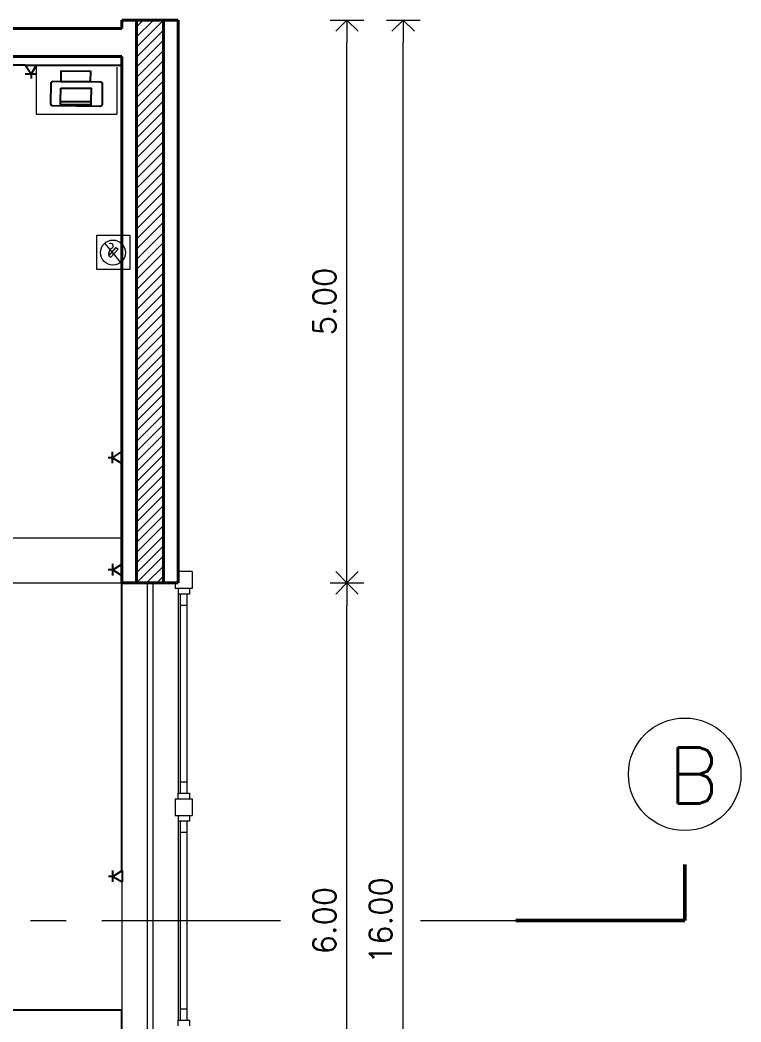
# Model space of a CAD drawing. Extents: x 1009 to 1343, y -172900 to 201.
# Drawn here: x 1236.32 to 1242.73, y 132.24 to 141.14 of the extents above; entities that cross this region are included whole.
import ezdxf

# ---------------------------------------------------------------- set-up
doc = ezdxf.new("R2010")
doc.units = 0
doc.header["$LTSCALE"] = 0.5
doc.linetypes.add('CENTER', pattern=[50.8, 31.75, -6.35, 6.35, -6.35])
doc.layers.get('0').update_dxf_attribs({"linetype": 'CONTINUOUS'})
doc.layers.get('Defpoints').update_dxf_attribs({"linetype": 'CONTINUOUS'})
for name, color, linetype, lineweight in [('Acotaciones', 9, 'CONTINUOUS', 9), ('Carpintería', 55, 'CONTINUOUS', 20), ('Detalles 01', 8, 'CONTINUOUS', 9), ('Equipamiento movil', 33, 'CONTINUOUS', 9), ('Muros corte', 7, 'CONTINUOUS', 40), ('Punta 02', 11, 'CONTINUOUS', 20), ('Punta 05', 52, 'CONTINUOUS', 50), ('Sist. contra incendio', 1, 'CONTINUOUS', 18), ('Tratamiento pisos', 251, 'CONTINUOUS', 9)]:
    doc.layers.add(name, color=color, linetype=linetype, lineweight=lineweight)
doc.layers.add('Cableado', color=100, linetype='CONTINUOUS')
doc.layers.add('Electricidad', color=50, linetype='CONTINUOUS')
doc.styles.add('Texto 2 mm', font='simplex.shx', dxfattribs={"height": 0.2})
doc.styles.add('Texto 5 mm', font='simplex.shx', dxfattribs={"height": 0.5})
doc.dimstyles.new('Primera línea', dxfattribs={"dimscale": 0, "dimtxt": 0.2, "dimasz": 0.2, "dimexe": 0.15, "dimexo": 0, "dimgap": 0.1, "dimtad": 1, "dimzin": 4, "dimdsep": 46, "dimtxsty": 'Texto 2 mm', "dimblk": 'OPEN90', "dimcen": 2.5, "dimclrd": 256, "dimclre": 256, "dimclrt": 256, "dimadec": 0, "dimazin": 0, "dimtfac": 1, "dimtmove": 2, "dimatfit": 3, "dimldrblk": 'OPEN90', "dimfxl": 1, "dimtolj": 1, "dimtzin": 0, "dimlwd": -1, "dimlwe": -1, "dimarcsym": 0})
doc.dimstyles.new('Segunda línea', dxfattribs={"dimscale": 0, "dimtxt": 0.2, "dimasz": 0.2, "dimexe": 0.15, "dimexo": 0.5, "dimgap": 0.1, "dimtad": 1, "dimzin": 4, "dimdsep": 46, "dimtxsty": 'Texto 2 mm', "dimblk": 'OPEN90', "dimcen": 2.5, "dimclrd": 256, "dimclre": 256, "dimclrt": 256, "dimadec": 0, "dimazin": 0, "dimtfac": 1, "dimtmove": 2, "dimatfit": 3, "dimldrblk": 'OPEN90', "dimfxl": 1, "dimtolj": 1, "dimtzin": 0, "dimlwd": -1, "dimlwe": -1, "dimarcsym": 0})

# ---------------------------------------------------------------- blocks, each defined once
blk = doc.blocks.new('_Open90')
at = {"color": 0, "linetype": 'ByBlock', "lineweight": -2}
for p, q in [((-0.5, 0.5), (0, 0)), ((0, 0), (-1, 0)), ((0, 0), (-0.5, -0.5))]:
    blk.add_line(p, q, dxfattribs=at)
blk = doc.blocks.new('*D276')
at = {"layer": 'Acotaciones', "transparency": 16777216}
for p, q in [((1239.0787, 136.1444), (1239.3787, 136.1444)), ((1239.2287, 130.3444), (1239.2287, 135.9444)), ((1239.0787, 130.1444), (1239.3787, 130.1444))]:
    blk.add_line(p, q, dxfattribs=at)
at = {"layer": 'Defpoints', "color": 0, "transparency": 16777216}
for p in [(1239.0787, 136.1444), (1239.2287, 136.1444), (1239.0787, 130.1444)]:
    blk.add_point(p, dxfattribs=at)
at = {"layer": 'Acotaciones', "transparency": 16777216, "xscale": 0.2, "yscale": 0.2, "zscale": 0.2}
for p, rotation in [((1239.2287, 136.1444), 90), ((1239.2287, 130.1444), 270)]:
    blk.add_blockref('_Open90', p, dxfattribs=dict(at, rotation=rotation))
at = {"layer": 'Acotaciones', "transparency": 16777216, "insert": (1239.0287, 133.1444), "char_height": 0.2, "attachment_point": 5, "rotation": 90, "style": 'Texto 2 mm'}
blk.add_mtext('\\A1;6.00', dxfattribs=at)
blk = doc.blocks.new('*D277')
at = {"layer": 'Acotaciones', "transparency": 16777216}
for p, q in [((1239.0787, 141.1444), (1239.3787, 141.1444)), ((1239.2287, 136.3444), (1239.2287, 140.9444)), ((1239.0787, 136.1444), (1239.3787, 136.1444))]:
    blk.add_line(p, q, dxfattribs=at)
at = {"layer": 'Defpoints', "color": 0, "transparency": 16777216}
for p in [(1239.0787, 141.1444), (1239.2287, 141.1444), (1239.0787, 136.1444)]:
    blk.add_point(p, dxfattribs=at)
at = {"layer": 'Acotaciones', "transparency": 16777216, "xscale": 0.2, "yscale": 0.2, "zscale": 0.2}
for p, rotation in [((1239.2287, 141.1444), 90), ((1239.2287, 136.1444), 270)]:
    blk.add_blockref('_Open90', p, dxfattribs=dict(at, rotation=rotation))
at = {"layer": 'Acotaciones', "transparency": 16777216, "insert": (1239.0287, 138.6444), "char_height": 0.2, "attachment_point": 5, "rotation": 90, "style": 'Texto 2 mm'}
blk.add_mtext('\\A1;5.00', dxfattribs=at)
blk = doc.blocks.new('*D278')
at = {"layer": 'Acotaciones', "transparency": 16777216}
for p, q in [((1239.5787, 141.1444), (1239.8787, 141.1444)), ((1239.7287, 125.3444), (1239.7287, 140.9444)), ((1239.5787, 125.1444), (1239.8787, 125.1444))]:
    blk.add_line(p, q, dxfattribs=at)
at = {"layer": 'Defpoints', "color": 0, "transparency": 16777216}
for p in [(1239.0787, 141.1444), (1239.7287, 141.1444), (1239.0787, 125.1444)]:
    blk.add_point(p, dxfattribs=at)
at = {"layer": 'Acotaciones', "transparency": 16777216, "xscale": 0.2, "yscale": 0.2, "zscale": 0.2}
for p, rotation in [((1239.7287, 141.1444), 90), ((1239.7287, 125.1444), 270)]:
    blk.add_blockref('_Open90', p, dxfattribs=dict(at, rotation=rotation))
at = {"layer": 'Acotaciones', "transparency": 16777216, "insert": (1239.5287, 133.1444), "char_height": 0.2, "attachment_point": 5, "rotation": 90, "style": 'Texto 2 mm'}
blk.add_mtext('\\A1;16.00', dxfattribs=at)

msp = doc.modelspace()

# ---------------------------------------------------------------- hatches: boundary and pattern name
at = {"layer": 'Detalles 01'}
h = msp.add_hatch(dxfattribs=at)
h.set_pattern_fill('ANSI31', color=256, scale=0.02, style=0)
h.set_pattern_definition([(45, (50.08303, 12.939285), (-0.0449012806, 0.0449012806), [])])
h.paths.add_polyline_path([(1237.5987, 141.1444), (1237.3587, 141.1444), (1237.3587, 136.1444), (1237.5987, 136.1444)])

# ---------------------------------------------------------------- linework, layer by layer
at = {"layer": 'Cableado'}
for points in [[(1236.6872, 140.5998), (1236.9511, 140.5974), (1236.9519, 140.6883), (1236.688, 140.6907)], [(1236.686, 140.5406), (1236.9559, 140.5382), (1236.9548, 140.4187), (1236.6849, 140.4211)], [(1236.6849, 140.4211), (1236.9548, 140.4187), (1236.9545, 140.3907), (1236.6846, 140.3932)]]:
    msp.add_lwpolyline(points, close=True, dxfattribs=at)
msp.add_lwpolyline([(1236.6192, 140.6004), (1237.0366, 140.5967, -0.414214), (1237.0544, 140.5785), (1237.0527, 140.3954, -0.414214), (1237.0346, 140.3776), (1236.6172, 140.3813, -0.414214), (1236.5993, 140.3995), (1236.601, 140.5826, -0.414214)], format="xyb", close=True, dxfattribs=at)
at = {"layer": 'Carpintería'}
for p, q in [((1237.8537, 136.2444), (1237.7287, 136.2444)), ((1237.8537, 136.2444), (1237.8537, 136.0944)), ((1237.7037, 136.1444), (1237.7037, 136.0944)), ((1237.8537, 136.0944), (1237.7037, 136.0944)), ((1237.7287, 136.0944), (1237.7287, 136.0444)), ((1237.8287, 136.0944), (1237.8287, 136.0444)), ((1237.8287, 136.0444), (1237.7287, 136.0444)), ((1237.7487, 134.2777), (1237.7487, 136.0444)), ((1237.8087, 134.2777), (1237.8087, 136.0444)), ((1237.8087, 135.9444), (1237.7487, 135.9444)), ((1237.7487, 134.3777), (1237.8087, 134.3777)), ((1237.7037, 134.2277), (1237.7037, 134.0777)), ((1237.7037, 134.2277), (1237.8537, 134.2277)), ((1237.7287, 134.2277), (1237.7287, 134.2777)), ((1237.7287, 134.2777), (1237.8287, 134.2777)), ((1237.8287, 134.2777), (1237.8287, 134.2277)), ((1237.8537, 134.2277), (1237.8537, 134.0777)), ((1237.7037, 134.0777), (1237.8537, 134.0777)), ((1237.7287, 134.0777), (1237.7287, 134.0277)), ((1237.8287, 134.0777), (1237.8287, 134.0277)), ((1237.8287, 134.0277), (1237.7287, 134.0277)), ((1237.7487, 132.2611), (1237.7487, 134.0277)), ((1237.8087, 132.2611), (1237.8087, 134.0277)), ((1237.8087, 133.9277), (1237.7487, 133.9277)), ((1237.7487, 132.3611), (1237.8087, 132.3611)), ((1237.7287, 132.2111), (1237.7287, 132.2611)), ((1237.7287, 132.2611), (1237.8287, 132.2611)), ((1237.8287, 132.2611), (1237.8287, 132.2111))]:
    msp.add_line(p, q, dxfattribs=at)
at = {"layer": 'Detalles 01'}
for p, q in [((1237.4537, 136.1444), (1237.4537, 130.1444)), ((1237.5037, 136.1444), (1237.5037, 130.1444)), ((1237.7287, 136.0444), (1237.7287, 134.2777)), ((1237.7287, 134.0277), (1237.7287, 132.2611))]:
    msp.add_line(p, q, dxfattribs=at)
at = {"layer": 'Detalles 01', "linetype": 'CENTER', "ltscale": 0.1}
for p, q in [((1229.4321, 133.1444), (1238.7067, 133.1444)), ((1239.8822, 133.1444), (1240.7287, 133.1444))]:
    msp.add_line(p, q, dxfattribs=at)
at = {"layer": 'Electricidad', "ltscale": 2}
for p, q in [((1236.3713, 140.7444), (1231.9288, 140.7444)), ((1237.2287, 132.349), (1226.61, 132.349)), ((1237.2287, 130.8657), (1237.2287, 132.349))]:
    msp.add_line(p, q, dxfattribs=at)
at = {"layer": 'Electricidad'}
for p, q in [((1236.4235, 140.664), (1236.3711, 140.7447)), ((1236.4235, 140.664), (1236.4716, 140.7447)), ((1236.4716, 140.7447), (1237.2287, 140.7444)), ((1237.2287, 140.7444), (1237.227, 137.3087)), ((1236.4716, 140.664), (1236.3703, 140.664)), ((1236.4235, 140.664), (1236.4235, 140.6239)), ((1237.1463, 137.2562), (1237.1062, 137.2562)), ((1237.1463, 137.2082), (1237.1463, 137.3095)), ((1237.1463, 137.2562), (1237.227, 137.3087)), ((1237.1463, 137.2562), (1237.227, 137.2082)), ((1237.2287, 136.5444), (1237.2287, 137.2072)), ((1237.2287, 137.2072), (1237.2287, 136.312)), ((1237.1479, 136.2596), (1237.1078, 136.2596)), ((1237.1479, 136.2116), (1237.1479, 136.3128)), ((1237.1479, 136.2596), (1237.2287, 136.312)), ((1237.1479, 136.2596), (1237.2287, 136.2116)), ((1237.2287, 133.5883), (1237.2287, 136.1444)), ((1237.1497, 133.4891), (1237.1497, 133.5903)), ((1237.1497, 133.5371), (1237.2305, 133.5895)), ((1237.1497, 133.5371), (1237.1097, 133.5371)), ((1237.1497, 133.5371), (1237.2305, 133.4891))]:
    msp.add_line(p, q, dxfattribs=at)
for points in [[(1236.3711, 140.7447), (1236.4716, 140.7447)], [(1237.227, 137.3087), (1237.227, 137.2082)], [(1237.2287, 136.312), (1237.2287, 136.2116)], [(1237.2305, 133.5895), (1237.2305, 133.4891)]]:
    msp.add_lwpolyline(points, dxfattribs=at)
at = {"layer": 'Equipamiento movil'}
for p, q in [((1236.4677, 140.7248), (1236.4677, 140.3075)), ((1237.1829, 140.7248), (1237.1829, 140.3072)), ((1236.4677, 140.3075), (1237.1829, 140.3072))]:
    msp.add_line(p, q, dxfattribs=at)
at = {"layer": 'Muros corte'}
for p, q in [((1237.2287, 141.0694), (1236.1787, 141.0694)), ((1237.7287, 141.1444), (1237.2287, 141.1444)), ((1237.2287, 141.0694), (1237.2287, 141.1444)), ((1237.3587, 136.1444), (1237.3587, 141.1444)), ((1237.5987, 141.1444), (1237.5987, 136.1444)), ((1237.7287, 141.1444), (1237.7287, 136.1444)), ((1237.2287, 140.8194), (1236.1787, 140.8194)), ((1237.2287, 136.1444), (1237.2287, 140.8194)), ((1237.7287, 136.1444), (1237.2287, 136.1444)), ((1237.5537, 136.1444), (1237.4037, 136.1444))]:
    msp.add_line(p, q, dxfattribs=at)
at = {"layer": 'Punta 02'}
msp.add_circle((1242.2287, 134.4444), 0.5, dxfattribs=at)
at = {"layer": 'Punta 05'}
for p, q in [((1242.2287, 133.1444), (1242.2287, 133.6444)), ((1240.7287, 133.1444), (1242.2287, 133.1444))]:
    msp.add_line(p, q, dxfattribs=at)
at = {"layer": 'Sist. contra incendio'}
msp.add_line((1237.0772, 139.16), (1237.2157, 138.9899), dxfattribs=at)
at = {"layer": 'Sist. contra incendio', "color": 0}
for points in [[(1237.0076, 139.2323), (1237.3011, 139.2323), (1237.3011, 138.927), (1237.0076, 138.927)], [(1237.1289, 139.0342), (1237.1118, 139.0494), (1237.1781, 139.1243), (1237.1952, 139.1091)]]:
    msp.add_lwpolyline(points, close=True, dxfattribs=at)
at = {"layer": 'Sist. contra incendio'}
msp.add_circle((1237.1497, 139.079), 0.1108, dxfattribs=at)
at = {"layer": 'Sist. contra incendio', "color": 0}
for centre, radius, start, end in [((1237.1696, 139.0642), 0.0596, 117.39951, 194.42182), ((1237.1293, 139.1367), 0.0234, 303.37827, 123.37827)]:
    msp.add_arc(centre, radius, start, end, dxfattribs=at)
at = {"layer": 'Tratamiento pisos'}
for p, q in [((1232.2987, 140.7444), (1237.2287, 140.7444)), ((1232.1287, 136.5444), (1237.2287, 136.5444)), ((1232.1287, 136.1444), (1237.2287, 136.1444)), ((1237.2287, 136.1444), (1237.2287, 130.1444))]:
    msp.add_line(p, q, dxfattribs=at)

# ---------------------------------------------------------------- texts
at = {"layer": 'Punta 05', "insert": (1242.0812, 134.6835), "char_height": 0.5, "width": 0.3999, "attachment_point": 1, "style": 'Texto 5 mm'}
msp.add_mtext('B', dxfattribs=at)

# ---------------------------------------------------------------- dimensions: what is measured, and where the dimension line sits
at = {"layer": 'Acotaciones'}
for base, p1, p2, dimstyle, picture, middle in [((1239.2287, 141.1444), (1239.0787, 136.1444), (1239.0787, 141.1444), 'Primera línea', '*D277', (1239.0287, 138.6444)), ((1239.7287, 141.1444), (1239.0787, 125.1444), (1239.0787, 141.1444), 'Segunda línea', '*D278', (1239.5287, 133.1444)), ((1239.2287, 136.1444), (1239.0787, 130.1444), (1239.0787, 136.1444), 'Primera línea', '*D276', (1239.0287, 133.1444))]:
    dim = msp.add_linear_dim(base=base, p1=p1, p2=p2, angle=90, dimstyle=dimstyle, override={"dimscale": 1}, dxfattribs=at)
    dim.commit()
    dim.dimension.update_dxf_attribs({"geometry": picture, "text_midpoint": middle})

doc.saveas('drawing.dxf')
